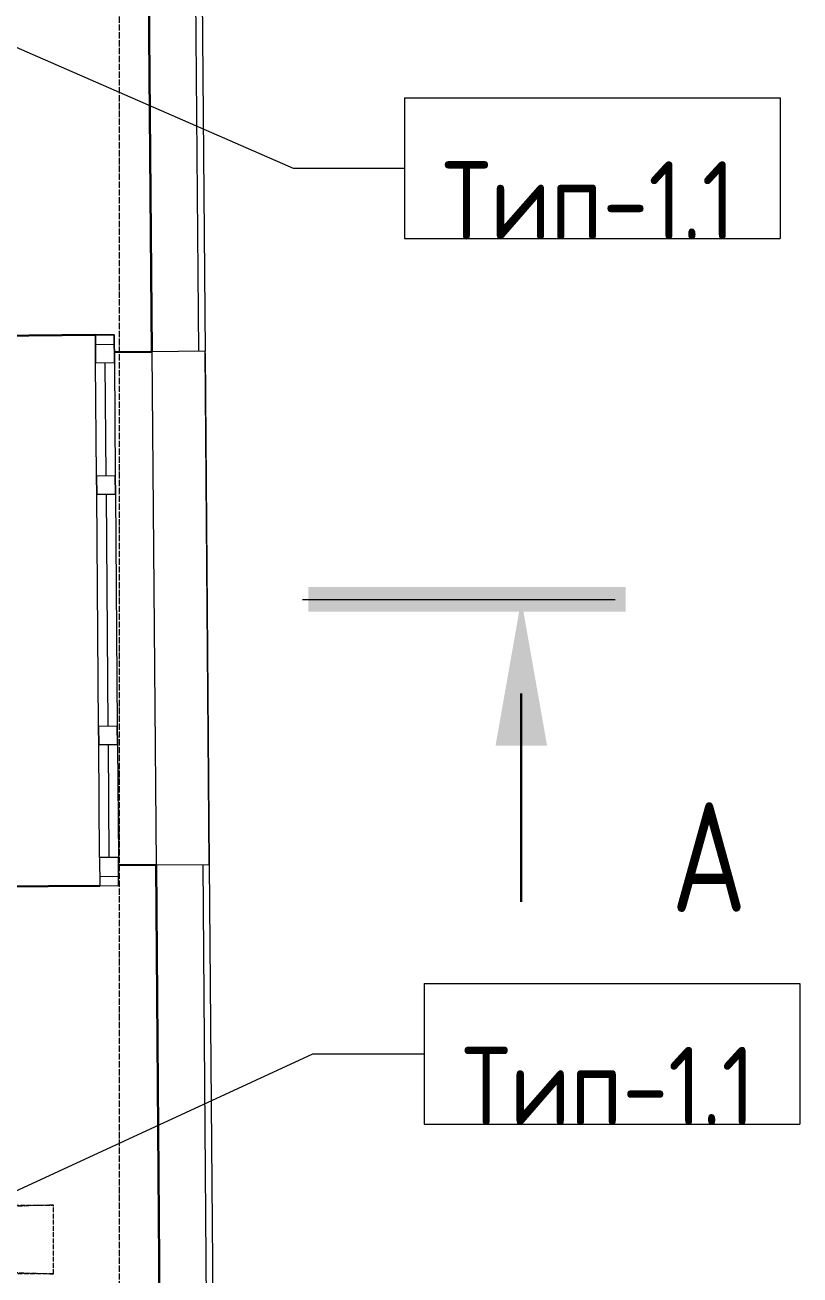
# Model space of a CAD drawing. Header units: millimetres. Extents: x -10474 to 67905, y -3824 to 44223.
# Drawn here: x 55048 to 57523, y 24550 to 28544 of the extents above; entities that cross this region are included whole.
import ezdxf

# ---------------------------------------------------------------- set-up
doc = ezdxf.new("R2010")
doc.units = ezdxf.units.MM
doc.linetypes.add('ADSK_Линия сетки', pattern=[25, 20, -2.5, 0, -2.5])
doc.linetypes.add('ADSK_Штрихпунктирная 2 точки_ш15 п1_5 п1_5 п1_5', pattern=[19.5, 15, -1.5, 0, -1.5, 0, -1.5])
for name, color, linetype, lineweight in [('_ Окна', 7, 'Continuous', 9), ('Марки', 7, 'Continuous', 20), ('Окна', 7, 'Continuous', 9), ('Оси', 7, 'Continuous', 9), ('Разрезы', 7, 'Continuous', 9), ('Стены наружные', 7, 'Continuous', 18), ('Стены несущие', 7, 'Continuous', 30), ('Стены отделка', 7, 'Continuous', 30), ('Стены штриховка', 7, 'Continuous', 9)]:
    doc.layers.add(name, color=color, linetype=linetype, lineweight=lineweight)
doc.layers.add('Линии', color=7, linetype='Continuous', lineweight=9, true_color=0x00a600)
doc.styles.add('GOST Common_3', font='GOST_Common.ttf', dxfattribs={"width": 0.8, "height": 350})
doc.styles.add('GOST Common_B', font='', dxfattribs={"width": 0.9, "height": 250})
doc.styles.get('GOST Common_B').set_extended_font_data('GOST Common', bold=True)

# ---------------------------------------------------------------- blocks, each defined once
blk = doc.blocks.new('окно трехпол с фрамугой - 1740 и 1760 -2300_h___нов_ ок1-2165949-План потолков 2-го этажа')
at = {"layer": '_ Окна', "lineweight": 18}
for p, q in [((-880, 75), (-880, 135)), ((-880, 135), (-790, 135)), ((-790, 135), (-790, 75)), ((-430, 75), (-430, 135)), ((-430, 135), (-370, 135)), ((-370, 135), (-370, 75)), ((370, 75), (370, 135)), ((370, 135), (430, 135)), ((430, 135), (430, 75)), ((790, 135), (790, 75)), ((880, 135), (790, 135)), ((880, 75), (880, 135)), ((-790, 75), (-880, 75)), ((-370, 75), (-430, 75)), ((430, 75), (370, 75)), ((790, 75), (880, 75))]:
    blk.add_line(p, q, dxfattribs=at)
at = {"layer": '_ Окна'}
for p, q in [((-850, 75), (-850, 135)), ((850, 75), (850, 135)), ((-790, 105), (-430, 105)), ((-370, 105), (370, 105)), ((430, 105), (790, 105))]:
    blk.add_line(p, q, dxfattribs=at)
at = {"layer": 'Окна'}
for p, q in [((-880, 135), (-880, 75)), ((-790, 135), (-880, 135)), ((-790, 135), (-430, 135)), ((-370, 135), (-430, 135)), ((-370, 135), (370, 135)), ((430, 135), (370, 135)), ((430, 135), (790, 135)), ((880, 135), (790, 135)), ((880, 75), (880, 135)), ((-880, 75), (-790, 75)), ((-430, 75), (-790, 75)), ((-430, 75), (-370, 75)), ((370, 75), (-370, 75)), ((370, 75), (430, 75)), ((790, 75), (430, 75)), ((790, 75), (880, 75))]:
    blk.add_line(p, q, dxfattribs=at)
blk = doc.blocks.new('ADSK_Марка_Потолок - ADSK_Марка и Смещение от уровня-155896-План потолков 2-го этажа')
at = {"layer": 'Марки'}
for p, q in [((-6, 4.5), (-6, 0)), ((-6, 4.5), (6, 4.5)), ((6, 4.5), (6, 0)), ((-6, 0), (6, 0))]:
    blk.add_line(p, q, dxfattribs=at)
blk = doc.blocks.new('Разрез - Номер вида сзади_3_5 мм-16063-План потолков 2-го этажа')
at = {"layer": 'Разрезы'}
for points in [[(9.798, 0.404), (9.798, -0.394), (-0.333, -0.394), (-0.333, 0.404)], [(2.176, -4.675), (3, 0), (3.824, -4.675)]]:
    blk.add_hatch(color=256, dxfattribs=at).paths.add_polyline_path(points)
at = {"layer": 'Разрезы', "lineweight": 30}
blk.add_line((3, -3), (3, -9.663), dxfattribs=at)

msp = doc.modelspace()

# ---------------------------------------------------------------- linework, layer by layer
at = {"layer": 'Линии', "color": 7, "linetype": 'ADSK_Штрихпунктирная 2 точки_ш15 п1_5 п1_5 п1_5'}
for p, q in [((48689.761, 24773.759), (55138.737, 24553.759)), ((55138.737, 24773.759), (48689.761, 24553.759)), ((48689.761, 24773.759), (55138.737, 24773.759)), ((55138.737, 24553.759), (55138.737, 24773.759)), ((55138.737, 24553.759), (48689.761, 24553.759))]:
    msp.add_line(p, q, dxfattribs=at)
at = {"layer": 'Марки'}
for p, q in [((54533.417, 28684.777), (55903.731, 28086.684)), ((55903.731, 28086.684), (56259.559, 28086.684)), ((54647.553, 24647.808), (55966.852, 25256.911)), ((55966.852, 25256.911), (56322.679, 25256.911))]:
    msp.add_line(p, q, dxfattribs=at)
at = {"layer": 'Оси', "linetype": 'ADSK_Линия сетки'}
msp.add_line((55349.565, -3024.361), (55349.565, 44222.998), dxfattribs=at)
at = {"layer": 'Разрезы', "lineweight": 20}
msp.add_line((55934.064, 26708.663), (56932.759, 26708.663), dxfattribs=at)
at = {"layer": 'Стены наружные'}
for p, q in [((55453.063, 27500.417), (55466.326, 25860.471)), ((55622.959, 27495.372), (55623.959, 27495.38)), ((55622.959, 27495.372), (55636.139, 25861.844)), ((55636.321, 25861.846), (55623.058, 27501.792)), ((55637.23, 25850.478), (55623.959, 27495.38)), ((55636.19, 25855.425), (55637.19, 25855.434)), ((55636.23, 25850.47), (55637.23, 25850.478))]:
    msp.add_line(p, q, dxfattribs=at)
at = {"layer": 'Стены несущие'}
for p, q in [((55432.416, 30053.339), (55453.063, 27500.417)), ((55272.624, 27553.96), (54942.635, 27551.291)), ((55453.063, 27500.417), (55333.067, 27499.447)), ((55346.33, 25859.501), (55466.326, 25860.471)), ((55466.326, 25860.471), (55486.23, 23399.549)), ((54956.869, 25791.349), (55286.858, 25794.017))]:
    msp.add_line(p, q, dxfattribs=at)
at = {"layer": 'Стены отделка', "lineweight": 9}
for p, q in [((55602.41, 30054.714), (55623.058, 27501.792)), ((55623.058, 27501.792), (55453.063, 27500.417)), ((55466.326, 25860.471), (55636.321, 25861.846)), ((55636.321, 25861.846), (55656.224, 23400.924))]:
    msp.add_line(p, q, dxfattribs=at)
at = {"layer": 'Стены штриховка'}
for p, q in [((55603.058, 27501.631), (55582.411, 30054.552)), ((55636.225, 23400.762), (55616.322, 25861.684))]:
    msp.add_line(p, q, dxfattribs=at)

# ---------------------------------------------------------------- block references
at = {"layer": 'Марки', "xscale": 99.99999999999993, "yscale": 99.99999999999993, "zscale": 99.99999999999993}
for p in [(56859.559, 27861.684), (56922.679, 25031.911)]:
    msp.add_blockref('ADSK_Марка_Потолок - ADSK_Марка и Смещение от уровня-155896-План потолков 2-го этажа', p, dxfattribs=at)
at = {"layer": 'Окна', "rotation": 270.4633818725631}
msp.add_blockref('окно трехпол с фрамугой - 1740 и 1760 -2300_h___нов_ ок1-2165949-План потолков 2-го этажа', (55204.744, 26673.382), dxfattribs=at)
at = {"layer": 'Разрезы', "lineweight": 50, "extrusion": (0, 0, -1), "xscale": 99.99999999999993, "yscale": 99.99999999999993, "zscale": 99.99999999999993}
msp.add_blockref('Разрез - Номер вида сзади_3_5 мм-16063-План потолков 2-го этажа', (-56932.759, 26708.663), dxfattribs=at)

# ---------------------------------------------------------------- texts
at = {"layer": 'Марки', "lineweight": 9, "char_height": 250, "width": 982.8, "attachment_point": 5, "line_spacing_factor": 1.022766, "style": 'GOST Common_B'}
for insert in [(56848.928, 27983.84), (56912.048, 25154.066)]:
    msp.add_mtext('\\pt1143,2286,3429,4572,5715,6858,8001,9144,10287,11430,12573,13716,14859,16002,17145,18288,19431,20574,21717,22860,24003,25146,26289,27432,28575,29718,30861,32004,33147,34290,35433,36576;Тип-1.1', dxfattribs=dict(at, insert=insert))
at = {"layer": 'Разрезы', "insert": (57231.996, 25885.531), "char_height": 350, "width": 259.2, "attachment_point": 5, "line_spacing_factor": 1.022766, "style": 'GOST Common_3'}
msp.add_mtext('\\pt1016.001,2031.9985,3047.9995,4064.0005,5080.0015,6095.999,7112,8128.001,9143.9985,10159.9995,11176.0005,12192.0015,13207.999,14224,15240.001,16255.9985,17271.9995,18288.0005,19304.0015,20319.999,21336,22352.001,23367.9985,24383.9995,25400.0005,26416.0015,27431.999,28448,29464.001,30479.9985,31495.9995,32512.0005;А', dxfattribs=at)

doc.saveas('drawing.dxf')
